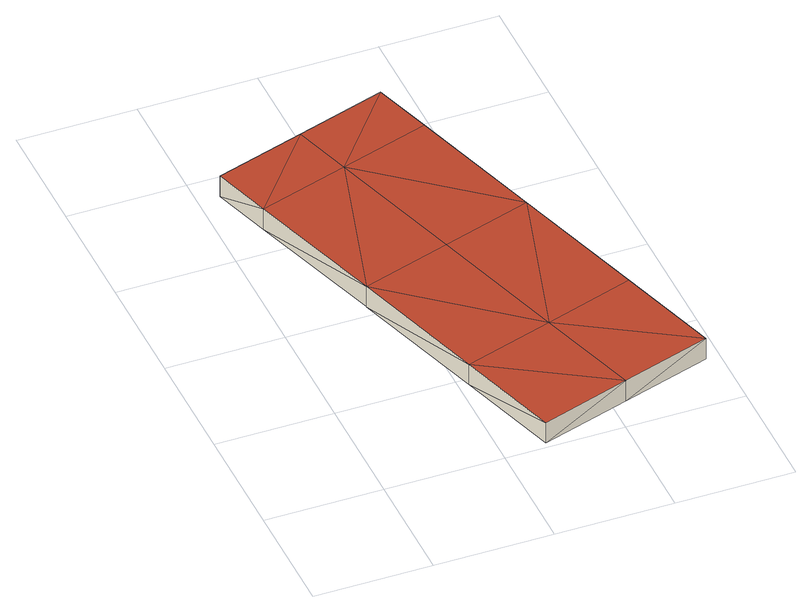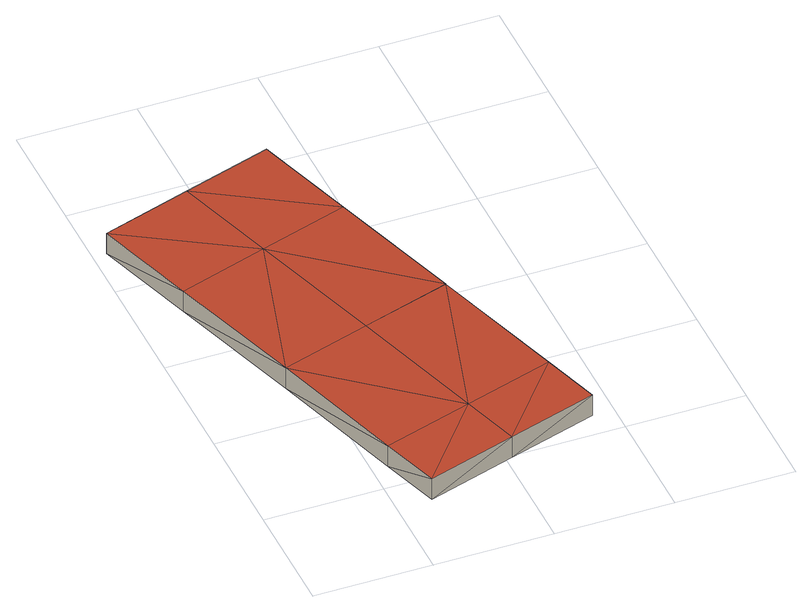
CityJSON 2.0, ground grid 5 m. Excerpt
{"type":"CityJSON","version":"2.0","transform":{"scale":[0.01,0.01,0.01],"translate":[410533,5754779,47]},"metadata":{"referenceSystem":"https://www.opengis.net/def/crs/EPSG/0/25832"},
"CityObjects":{
"building1":{"type":"Building","attributes":{"Geometrietyp2DReferenz":"2000","Gemeindeschluessel":"05515000","function":"53001_1800","roofType":"9999","measuredHeight":1},"geometry":[{"type":"Solid","lod":"2","boundaries":[[[[0,1,2]],[[1,3,2]],[[4,5,0]],[[5,1,0]],[[6,7,4]],[[7,5,4]],[[8,9,6]],[[9,7,6]],[[10,11,8]],[[11,9,8]],[[12,13,10]],[[13,11,10]],[[14,15,12]],[[15,13,12]],[[16,17,14]],[[17,15,14]],[[18,19,16]],[[19,17,16]],[[20,21,18]],[[21,19,18]],[[22,23,20]],[[23,21,20]],[[24,25,22]],[[25,23,22]],[[2,3,24]],[[3,25,24]],[[26,3,1]],[[26,1,5]],[[27,26,7]],[[7,26,5]],[[28,27,7]],[[28,7,9]],[[13,28,11]],[[11,28,9]],[[23,25,3]],[[23,3,26]],[[21,23,26]],[[21,26,27]],[[19,21,27]],[[19,27,28]],[[28,17,19]],[[15,17,13]],[[13,17,28]],[[29,0,2]],[[29,4,0]],[[30,6,29]],[[6,4,29]],[[31,6,30]],[[31,8,6]],[[12,10,31]],[[10,8,31]],[[22,2,24]],[[22,29,2]],[[20,29,22]],[[20,30,29]],[[18,30,20]],[[18,31,30]],[[31,18,16]],[[14,12,16]],[[12,31,16]]]],"semantics":{"surfaces":[{"type":"WallSurface"},{"type":"GroundSurface"},{"type":"RoofSurface"}],"values":[[0,0,0,0,0,0,0,0,0,0,0,0,0,0,0,0,0,0,0,0,0,0,0,0,0,0,1,1,1,1,1,1,1,1,1,1,1,1,1,1,1,1,1,2,2,2,2,2,2,2,2,2,2,2,2,2,2,2,2,2]]}}]}
},
"vertices":[
[855,2128,155],[855,2128,55],[474,2008,155],[474,2008,55],[934,1879,155],[934,1879,55],[1118,1292,156],[1118,1292,56],[1303,708,154],[1303,708,54],[1442,268,153],[1442,268,53],[1061,147,153],[1061,147,53],[680,26,153],[680,26,53],[541,466,154],[541,466,54],[356,1051,156],[356,1051,56],[356,1052,156],[356,1052,56],[171,1638,155],[171,1638,55],[92,1888,155],[92,1888,55],[552,1759,55],[737,1172,56],[922,587,54],[552,1759,155],[737,1172,156],[922,587,154]
]}
